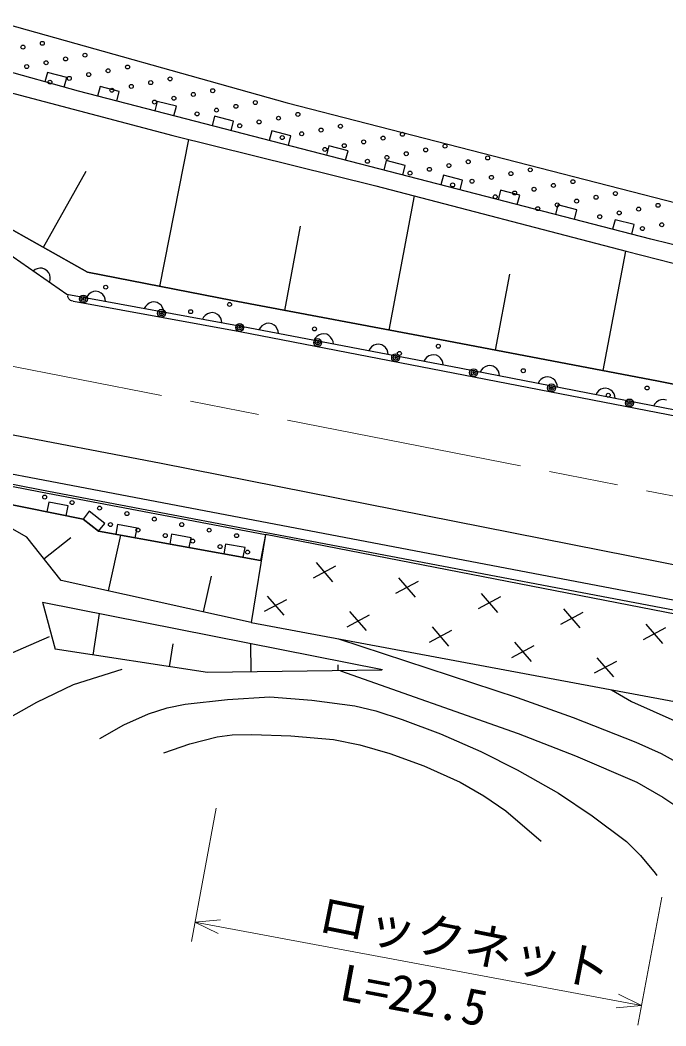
# Model space of a CAD drawing. Units: millimetres, scale not verified. Extents: x 40000 to 680000, y 20000 to 380000.
# Drawn here: x 190750 to 223404, y 249743 to 300577 of the extents above; entities that cross this region are included whole.
import ezdxf
from ezdxf.enums import TextEntityAlignment as Align

# ---------------------------------------------------------------- set-up
doc = ezdxf.new("R2010")
doc.units = ezdxf.units.MM
doc.header["$LTSCALE"] = 1000
doc.linetypes.add('CHAIN', pattern=[18.5, 12, -1.5, 3.5, -1.5])
for name, color, linetype, lineweight in [('S-BGD', 7, 'Continuous', 25), ('S-BMK', 2, 'CHAIN', 13), ('S-STR-HTXT', 7, 'Continuous', 13), ('S-STR-STRC', 7, 'Continuous', 25)]:
    doc.layers.add(name, color=color, linetype=linetype, lineweight=lineweight)
doc.styles.add('ＭＳ ゴシック', font='')
doc.styles.get('ＭＳ ゴシック').set_extended_font_data('MS Gothic')

msp = doc.modelspace()

# ---------------------------------------------------------------- linework, layer by layer
at = {"layer": 'S-BGD'}
for p, q in [((189336, 300577), (204259, 296388)), ((193705, 296983), (188845, 298334)), ((192142, 297937), (192008, 297455)), ((193105, 297669), (192142, 297937)), ((192971, 297187), (193105, 297669)), ((189400, 297134), (198470, 294742)), ((222639, 289506), (193705, 296983)), ((194793, 297218), (194667, 296734)), ((195760, 296968), (194793, 297218)), ((195635, 296484), (195760, 296968)), ((197686, 296470), (197561, 295986)), ((198654, 296220), (197686, 296470)), ((204259, 296388), (228106, 290263)), ((198529, 295736), (198654, 296220)), ((193112, 286715), (180166, 295615)), ((180805, 295358), (194154, 287840)), ((194154, 287840), (180805, 295358)), ((200579, 295722), (200454, 295239)), ((201547, 295472), (200579, 295722)), ((201422, 294988), (201547, 295472)), ((203473, 294975), (203348, 294491)), ((204441, 294725), (203473, 294975)), ((197821, 287119), (199280, 294542)), ((198470, 294742), (208734, 292208)), ((204316, 294241), (204441, 294725)), ((206366, 294227), (206241, 293743)), ((207334, 293977), (206366, 294227)), ((207209, 293493), (207334, 293977)), ((209260, 293479), (209135, 292995)), ((210228, 293229), (209260, 293479)), ((191929, 289093), (194098, 292945)), ((210103, 292745), (210228, 293229)), ((212153, 292732), (212028, 292248)), ((213121, 292482), (212153, 292732)), ((212996, 291998), (213121, 292482)), ((208734, 292208), (221389, 288900)), ((215047, 291984), (214922, 291500)), ((216015, 291734), (215047, 291984)), ((209419, 284912), (210691, 291697)), ((215890, 291250), (216015, 291734)), ((217940, 291236), (217815, 290752)), ((218908, 290986), (217940, 291236)), ((218783, 290502), (218908, 290986)), ((220834, 290489), (220709, 290005)), ((221802, 290239), (220834, 290489)), ((204132, 285903), (204932, 290170)), ((221677, 289755), (221802, 290239)), ((243539, 284294), (222639, 289505)), ((220229, 282862), (221379, 288903)), ((221389, 288900), (238304, 284607)), ((191506, 287965), (191405, 287888)), ((191612, 288013), (191506, 287965)), ((191751, 288039), (191612, 288013)), ((191868, 288032), (191751, 288039)), ((191989, 287997), (191868, 288032)), ((192121, 287906), (191989, 287997)), ((192197, 287805), (192121, 287906)), ((192246, 287699), (192197, 287805)), ((194154, 287840), (201488, 286398)), ((201488, 286398), (194154, 287840)), ((214785, 283898), (215517, 287744)), ((192229, 287322), (192264, 287444)), ((192271, 287560), (192246, 287699)), ((192264, 287444), (192271, 287560)), ((201931, 285093), (193112, 286715)), ((194228, 286733), (194151, 286646)), ((194345, 286814), (194228, 286733)), ((194454, 286855), (194345, 286814)), ((194579, 286872), (194454, 286855)), ((194736, 286843), (194579, 286872)), ((194847, 286782), (194736, 286843)), ((194935, 286705), (194847, 286782)), ((193169, 286645), (193174, 286674)), ((193170, 286594), (193169, 286645)), ((193189, 286530), (193170, 286594)), ((193211, 286485), (193189, 286530)), ((193245, 286448), (193211, 286485)), ((193298, 286408), (193245, 286448)), ((193346, 286389), (193298, 286408)), ((193425, 286375), (193346, 286389)), ((193425, 286375), (193916, 286285)), ((193915, 286284), (201855, 284839)), ((194151, 286646), (194090, 286535)), ((195015, 286589), (194935, 286705)), ((195056, 286480), (195015, 286589)), ((195073, 286354), (195056, 286480)), ((197284, 286273), (197168, 286193)), ((197394, 286314), (197284, 286273)), ((197519, 286331), (197394, 286314)), ((197676, 286303), (197519, 286331)), ((197787, 286241), (197676, 286303)), ((197874, 286164), (197787, 286241)), ((201488, 286398), (212062, 284416)), ((212062, 284416), (201488, 286398)), ((146212, 286142), (191918, 277334)), ((197091, 286105), (197030, 285994)), ((197168, 286193), (197091, 286105)), ((197955, 286048), (197874, 286164)), ((197995, 285939), (197955, 286048)), ((198013, 285814), (197995, 285939)), ((200224, 285732), (200108, 285652)), ((200333, 285773), (200224, 285732)), ((200458, 285791), (200333, 285773)), ((200616, 285762), (200458, 285791)), ((200727, 285701), (200616, 285762)), ((200814, 285624), (200727, 285701)), ((146129, 285649), (191825, 276843)), ((200031, 285564), (199970, 285454)), ((200108, 285652), (200031, 285564)), ((200894, 285507), (200814, 285624)), ((200935, 285398), (200894, 285507)), ((200953, 285273), (200935, 285398)), ((203086, 285198), (202969, 285119)), ((203195, 285239), (203086, 285198)), ((203320, 285255), (203195, 285239)), ((203477, 285226), (203320, 285255)), ((203588, 285164), (203477, 285226)), ((201855, 284839), (224695, 280416)), ((213045, 282975), (201931, 285093)), ((202891, 285032), (202829, 284922)), ((202969, 285119), (202891, 285032)), ((203675, 285086), (203588, 285164)), ((203754, 284969), (203675, 285086)), ((203794, 284860), (203754, 284969)), ((203811, 284734), (203794, 284860)), ((205973, 284709), (205864, 284669)), ((206099, 284726), (205973, 284709)), ((206256, 284696), (206099, 284726)), ((206366, 284634), (206256, 284696)), ((205669, 284503), (205608, 284392)), ((205747, 284590), (205669, 284503)), ((205864, 284669), (205747, 284590)), ((206453, 284557), (206366, 284634)), ((206533, 284440), (206453, 284557)), ((206573, 284330), (206533, 284440)), ((206590, 284205), (206573, 284330)), ((208752, 284180), (208642, 284140)), ((208877, 284197), (208752, 284180)), ((209034, 284167), (208877, 284197)), ((209145, 284105), (209034, 284167)), ((212062, 284416), (222951, 282343)), ((222951, 282343), (212062, 284416)), ((208448, 283973), (208386, 283863)), ((208526, 284060), (208448, 283973)), ((208642, 284140), (208526, 284060)), ((209232, 284027), (209145, 284105)), ((209311, 283910), (209232, 284027)), ((209351, 283801), (209311, 283910)), ((209368, 283676), (209351, 283801)), ((211656, 283667), (211530, 283650)), ((211813, 283637), (211656, 283667)), ((211226, 283444), (211165, 283333)), ((211304, 283531), (211226, 283444)), ((211421, 283610), (211304, 283531)), ((211530, 283650), (211421, 283610)), ((211923, 283576), (211813, 283637)), ((212010, 283498), (211923, 283576)), ((212090, 283381), (212010, 283498)), ((212130, 283272), (212090, 283381)), ((212147, 283146), (212130, 283272)), ((224734, 280689), (213045, 282975)), ((214078, 282895), (214015, 282785)), ((214156, 282982), (214078, 282895)), ((214273, 283061), (214156, 282982)), ((214383, 283100), (214273, 283061)), ((214508, 283117), (214383, 283100)), ((214665, 283086), (214508, 283117)), ((214775, 283024), (214665, 283086)), ((214862, 282946), (214775, 283024)), ((214941, 282828), (214862, 282946)), ((214980, 282719), (214941, 282828)), ((214997, 282593), (214980, 282719)), ((217000, 282324), (216938, 282214)), ((217078, 282410), (217000, 282324)), ((217195, 282489), (217078, 282410)), ((217305, 282529), (217195, 282489)), ((217430, 282545), (217305, 282529)), ((217587, 282515), (217430, 282545)), ((217697, 282452), (217587, 282515)), ((217784, 282374), (217697, 282452)), ((217863, 282257), (217784, 282374)), ((217903, 282147), (217863, 282257)), ((217919, 282022), (217903, 282147)), ((222951, 282343), (233571, 280271)), ((233571, 280271), (222951, 282343)), ((219922, 281752), (219860, 281642)), ((220000, 281839), (219922, 281752)), ((220117, 281918), (220000, 281839)), ((220227, 281958), (220117, 281918)), ((220352, 281974), (220227, 281958)), ((220509, 281943), (220352, 281974)), ((220619, 281881), (220509, 281943)), ((220706, 281803), (220619, 281881)), ((220785, 281686), (220706, 281803)), ((220825, 281576), (220785, 281686)), ((220841, 281450), (220825, 281576)), ((222844, 281181), (222782, 281071)), ((222922, 281268), (222844, 281181)), ((223040, 281347), (222922, 281268)), ((223149, 281386), (223040, 281347)), ((223275, 281402), (223149, 281386)), ((223432, 281372), (223275, 281402)), ((186032, 277861), (191775, 276734)), ((191918, 277334), (224588, 271127)), ((193932, 275358), (185868, 276978)), ((187679, 276616), (193933, 275360)), ((191775, 276734), (203157, 274573)), ((191825, 276843), (224490, 270637)), ((191086, 274449), (187525, 276436)), ((192197, 276217), (192098, 275727)), ((193177, 276020), (192197, 276217)), ((193078, 275530), (193177, 276020)), ((194239, 275753), (193931, 275359)), ((195026, 275138), (194239, 275753)), ((194717, 274745), (193932, 275358)), ((193933, 275360), (194718, 274746)), ((194718, 274744), (195026, 275138)), ((195679, 275079), (195591, 274587)), ((196663, 274902), (195679, 275079)), ((202910, 273271), (194717, 274745)), ((194718, 274746), (202911, 273272)), ((195225, 271727), (195846, 274543)), ((196575, 274410), (196663, 274902)), ((198410, 274588), (198322, 274096)), ((199394, 274411), (198410, 274588)), ((203157, 274573), (202426, 270137)), ((203157, 274573), (202911, 273272)), ((225812, 270169), (203157, 274573)), ((192824, 272256), (191086, 274449)), ((191955, 273353), (193309, 274426)), ((199305, 273919), (199394, 274411)), ((201141, 274097), (201053, 273605)), ((202125, 273920), (201141, 274097)), ((202036, 273428), (202125, 273920)), ((205718, 273163), (206554, 272193)), ((206701, 272979), (205571, 272376)), ((202426, 270137), (192824, 272256)), ((200025, 270667), (200423, 272470)), ((210870, 272199), (209740, 271597)), ((209887, 272383), (210723, 271413)), ((203244, 271468), (204079, 270498)), ((214056, 271604), (214892, 270634)), ((191879, 271160), (209079, 267754)), ((191879, 271160), (192521, 268779)), ((204226, 271284), (203097, 270682)), ((215039, 271420), (213909, 270817)), ((194449, 268485), (194769, 270588)), ((208395, 270505), (207266, 269902)), ((207413, 270688), (208248, 269718)), ((219208, 270640), (218078, 270038)), ((218225, 270824), (219061, 269854)), ((202426, 270137), (225009, 265915)), ((222394, 270045), (223230, 269075)), ((212564, 269725), (211435, 269123)), ((211582, 269909), (212417, 268939)), ((223377, 269861), (222247, 269258)), ((198305, 267898), (198481, 269057)), ((202435, 267633), (202416, 269073)), ((216733, 268946), (215604, 268343)), ((215751, 269129), (216586, 268159)), ((200233, 267605), (192521, 268779)), ((206839, 267688), (206835, 267995)), ((220902, 268166), (219773, 267564)), ((219920, 268350), (220755, 267380)), ((209041, 267716), (200233, 267605))]:
    msp.add_line(p, q, dxfattribs=at)
for points in [[(185870, 266261), (187580, 267267), (189321, 268163), (192235, 269424)], [(206848, 269310), (215888, 266347), (218723, 265334), (221884, 264083), (223163, 263502), (224571, 262743), (226863, 261191), (229217, 259471), (229975, 258819), (230735, 258004), (232554, 255544)], [(189769, 265083), (191601, 266098), (193450, 266997), (195914, 267767)], [(206951, 267690), (215930, 264528), (218839, 263388), (221937, 262059), (223245, 261305), (224719, 260329), (226017, 259394), (227128, 258458), (227928, 257648), (228687, 256719), (229537, 255435)], [(220650, 266730), (221673, 266142), (222764, 265643), (223862, 265158), (224967, 264541), (227045, 263312), (229187, 261923), (231111, 260493), (233121, 258858), (235700, 256451), (238314, 254171), (239287, 253679), (240337, 253289), (241313, 253070), (242295, 252953), (244902, 252841), (247719, 252826), (251540, 252879), (255374, 252832), (256715, 252679), (258015, 252430), (259736, 252035), (261360, 251501), (261660, 251343)], [(194773, 264273), (195994, 264954), (197237, 265522), (198189, 265826), (199090, 265995), (201235, 266242), (203370, 266367), (205495, 266200), (207677, 265915), (208744, 265664), (210077, 265233), (212010, 264501), (214045, 263619), (215890, 262685), (217976, 261500), (219684, 260358), (221411, 259058), (222124, 258356), (222865, 257462), (222952, 257349)], [(198010, 263536), (199330, 263999), (200715, 264357), (201469, 264455), (202466, 264466), (204440, 264408), (206594, 264224), (207928, 263950), (209443, 263518), (211160, 262881), (213008, 262069), (214200, 261377), (215310, 260606), (217103, 259080)]]:
    msp.add_lwpolyline(points, dxfattribs=at)
for centre, major_axis in [((191874, 299404), (0, 100)), ((190893, 299212), (0, 100)), ((192065, 298423), (0, 100)), ((193047, 298614), (0, 100)), ((194028, 298805), (0, 100)), ((191084, 298231), (0, 100)), ((194219, 297824), (0, 100)), ((195200, 298015), (0, 100)), ((196182, 298207), (0, 100)), ((192257, 297441), (0, 100)), ((193238, 297633), (0, 100)), ((197354, 297417), (0, 100)), ((198335, 297608), (0, 100)), ((195392, 297034), (0, 100)), ((196373, 297225), (0, 100)), ((199508, 296818), (0, 100)), ((200489, 297009), (0, 100)), ((197545, 296435), (0, 100)), ((198526, 296627), (0, 100)), ((202643, 296411), (0, 100)), ((199699, 295837), (0, 100)), ((200680, 296028), (0, 100)), ((201661, 296219), (0, 100)), ((204796, 295812), (0, 100)), ((202834, 295430), (0, 100)), ((203815, 295621), (0, 100)), ((201853, 295238), (0, 100)), ((204988, 294831), (0, 100)), ((205969, 295022), (0, 100)), ((206950, 295213), (0, 100)), ((210085, 294806), (0, 100)), ((204006, 294640), (0, 100)), ((207141, 294232), (0, 100)), ((208122, 294424), (0, 100)), ((209104, 294615), (0, 100)), ((206160, 294041), (0, 100)), ((210276, 293825), (0, 100)), ((211257, 294016), (0, 100)), ((212238, 294208), (0, 100)), ((208314, 293442), (0, 100)), ((209295, 293634), (0, 100)), ((212430, 293226), (0, 100)), ((213411, 293418), (0, 100)), ((214392, 293609), (0, 100)), ((210467, 292844), (0, 100)), ((211449, 293035), (0, 100)), ((215565, 292819), (0, 100)), ((216546, 293010), (0, 100)), ((212621, 292245), (0, 100)), ((213602, 292436), (0, 100)), ((214583, 292628), (0, 100)), ((217718, 292220), (0, 100)), ((218700, 292412), (0, 100)), ((215756, 291838), (0, 100)), ((216737, 292029), (0, 100)), ((220853, 291813), (0, 100)), ((214775, 291647), (0, 100)), ((217910, 291239), (0, 100)), ((218891, 291431), (0, 100)), ((219872, 291622), (0, 100)), ((223007, 291215), (0, 100)), ((216928, 291048), (0, 100)), ((221044, 290832), (0, 100)), ((222026, 291023), (0, 100)), ((220063, 290641), (0, 100)), ((223198, 290233), (0, 100)), ((222217, 290042), (0, 100)), ((195078, 287079), (0, 100)), ((193951, 286481), (0, 200)), ((193951, 286481), (0, 120)), ((193951, 286481), (0, 40)), ((201340, 286206), (0, 100)), ((197901, 285762), (0, 200)), ((197901, 285762), (0, 120)), ((197901, 285762), (0, 40)), ((199374, 285842), (0, 100)), ((201852, 285042), (0, 200)), ((201852, 285042), (0, 120)), ((201852, 285042), (0, 40)), ((205636, 284968), (0, 100)), ((205796, 284279), (0, 200)), ((205796, 284279), (0, 120)), ((205796, 284279), (0, 40)), ((211897, 284095), (0, 100)), ((209738, 283516), (0, 200)), ((209931, 283730), (0, 100)), ((209738, 283516), (0, 120)), ((209738, 283516), (0, 40)), ((213680, 282752), (0, 200)), ((213680, 282752), (0, 120)), ((213680, 282752), (0, 40)), ((216193, 282857), (0, 100)), ((217622, 281989), (0, 200)), ((217622, 281989), (0, 120)), ((217622, 281989), (0, 40)), ((220489, 281619), (0, 100)), ((222455, 281983), (0, 100)), ((221564, 281226), (0, 200)), ((221564, 281226), (0, 120)), ((221564, 281226), (0, 40)), ((191992, 276469), (0, 100)), ((193378, 276191), (0, 100)), ((194765, 275912), (0, 100)), ((196151, 275634), (0, 100)), ((195318, 275080), (0, 100)), ((197537, 275355), (0, 100)), ((198923, 275077), (0, 100)), ((196704, 274801), (0, 100)), ((198090, 274523), (0, 100)), ((200309, 274798), (0, 100)), ((201695, 274520), (0, 100)), ((199476, 274244), (0, 100)), ((200863, 273966), (0, 100)), ((202249, 273687), (0, 100))]:
    msp.add_ellipse(centre, major_axis=major_axis, ratio=0.99998, dxfattribs=at)
at = {"layer": 'S-BMK'}
msp.add_line((167970, 287480), (225563, 276178), dxfattribs=at)
at = {"layer": 'S-STR-HTXT'}
for p, q in [((200669, 260742), (199410, 254006)), ((221993, 249784), (223201, 256245)), ((199593, 254989), (200886, 255103)), ((200757, 254415), (199593, 254989)), ((199593, 254989), (222177, 250767)), ((221013, 251340), (222177, 250767)), ((222177, 250767), (220884, 250652))]:
    msp.add_line(p, q, dxfattribs=at)
at = {"layer": 'S-STR-STRC'}
for p, q in [((183352, 280968), (197874, 278182)), ((197874, 278182), (225014, 272823))]:
    msp.add_line(p, q, dxfattribs=at)

# ---------------------------------------------------------------- texts
at = {"layer": 'S-STR-HTXT', "style": 'ＭＳ ゴシック'}
for s, rotation, p in [('ロックネット', 348.686, (205605, 254012)), ('L=22.5', 349.386, (206724, 250536))]:
    msp.add_text(s, height=1833, rotation=rotation, dxfattribs=at).set_placement(p, align=Align.BOTTOM_LEFT)

doc.saveas('drawing.dxf')
